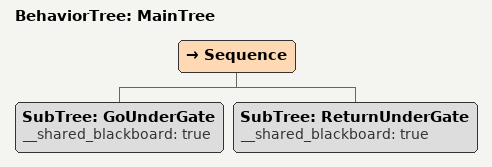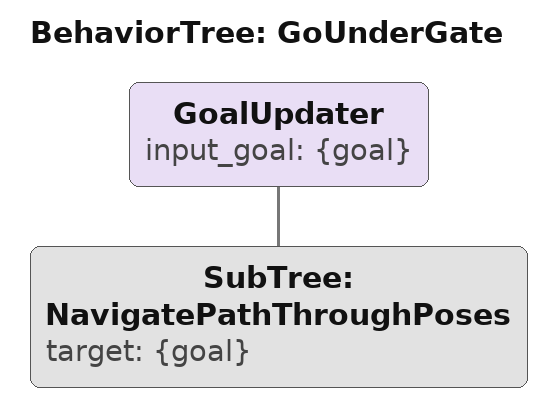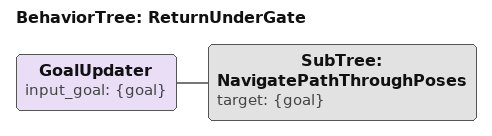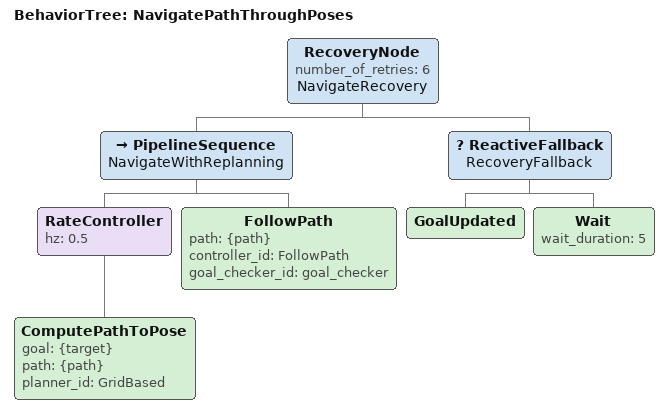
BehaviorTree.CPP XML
<root main_tree_to_execute="MainTree">
    <BehaviorTree ID="MainTree">
        <Sequence>
            <SubTree ID="GoUnderGate" __shared_blackboard="true"/>
            <SubTree ID="ReturnUnderGate" __shared_blackboard="true"/>
        </Sequence>
    </BehaviorTree>

    <BehaviorTree ID="GoUnderGate">
        <GoalUpdater input_goal="{goal}">
            <SubTree ID="NavigatePathThroughPoses" target="{goal}"/>
        </GoalUpdater>
    </BehaviorTree>

    <BehaviorTree ID="ReturnUnderGate">
        <GoalUpdater input_goal="{goal}">
            <SubTree ID="NavigatePathThroughPoses" target="{goal}"/>
        </GoalUpdater>
    </BehaviorTree>

    <BehaviorTree ID="NavigatePathThroughPoses">
        <RecoveryNode number_of_retries="6" name="NavigateRecovery">
            <PipelineSequence name="NavigateWithReplanning">
                <RateController hz="0.5">
                    <ComputePathToPose goal="{target}" path="{path}" planner_id="GridBased"/>
                </RateController>
                <FollowPath path="{path}" controller_id="FollowPath" goal_checker_id="goal_checker"/>
            </PipelineSequence>
            <ReactiveFallback name="RecoveryFallback">
                <GoalUpdated/>
                <Wait wait_duration="5"/>
            </ReactiveFallback>
        </RecoveryNode>
    </BehaviorTree>
</root>
